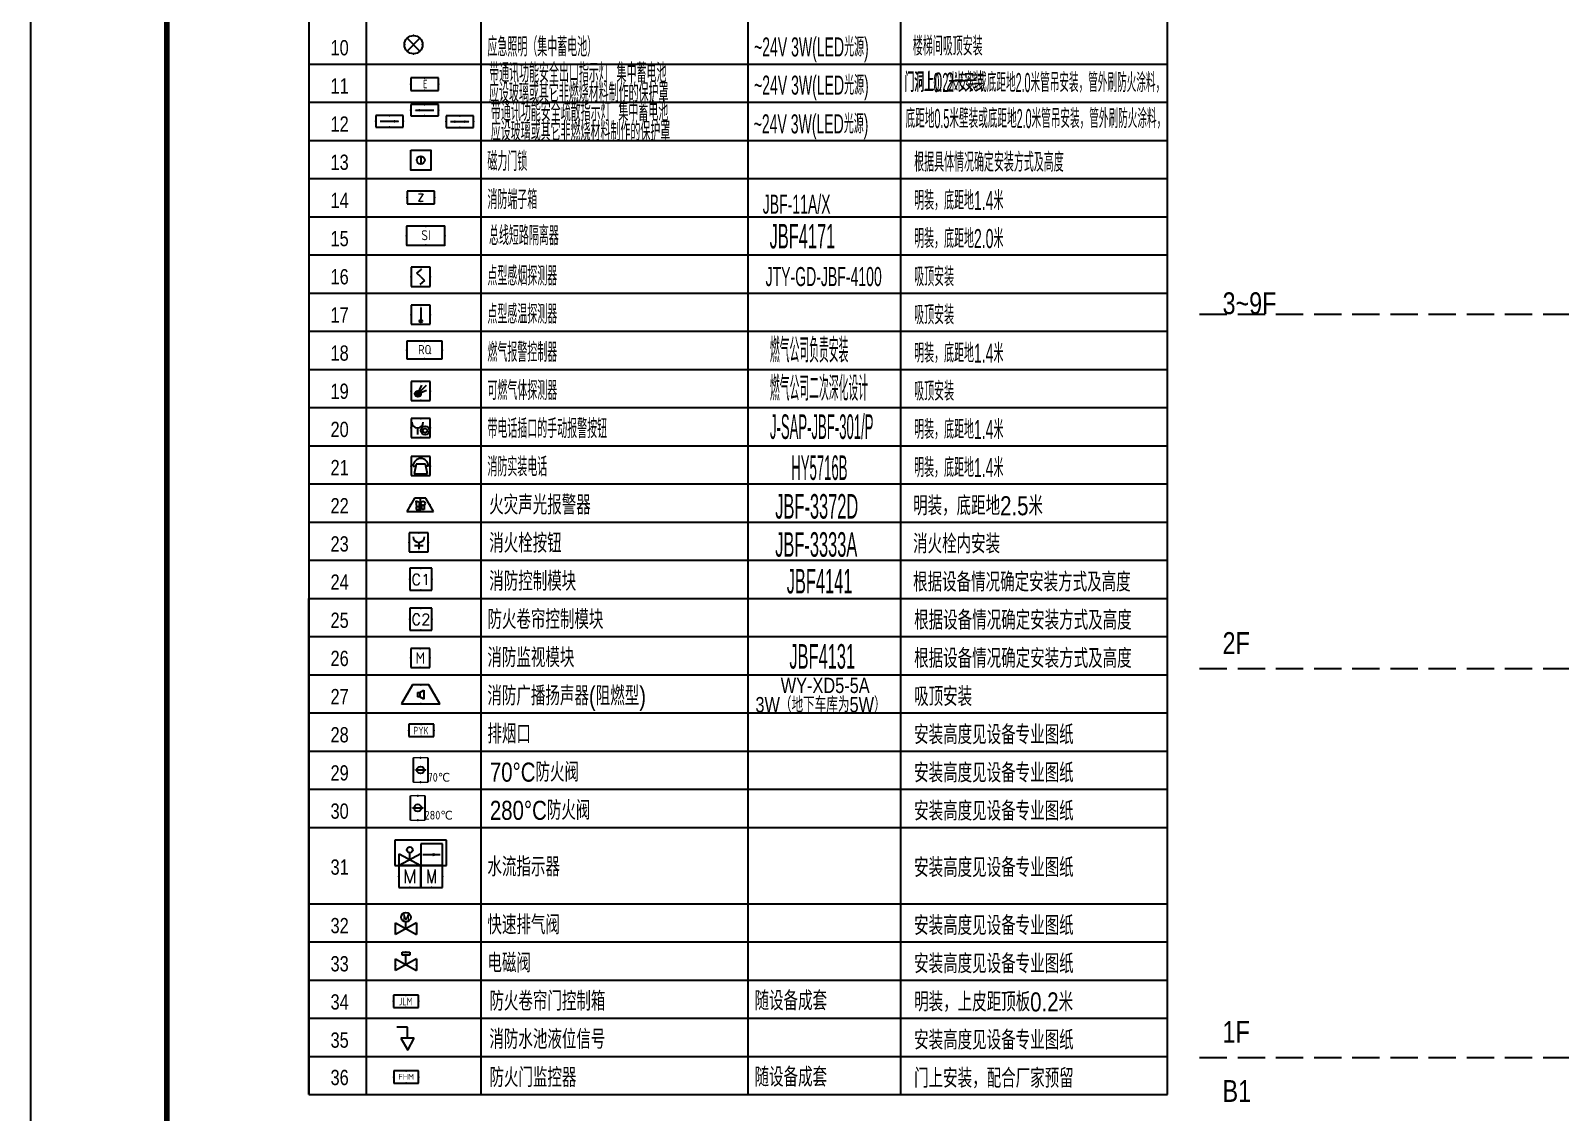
# Model space of a CAD drawing. Extents: x -54686 to 596156, y -555137 to 71395.
# Drawn here: x 84279 to 112339, y -463233 to -443393 of the extents above; entities that cross this region are included whole.
import ezdxf
from ezdxf.enums import TextEntityAlignment as Align

# ---------------------------------------------------------------- set-up
doc = ezdxf.new("R2010")
doc.units = 0
doc.header["$LTSCALE"] = 1000
for name, pattern in [('CONTINOUS', [0]), ('DASH', [0.35, 0.25, -0.1]), ('DOTE', [2.42, 2, -0.2, 0.02, -0.2])]:
    doc.linetypes.add(name, pattern=pattern)
doc.layers.get('0').update_dxf_attribs({"linetype": 'CONTINUOUS'})
for name, color, linetype in [('BG-TEXT', 7, 'CONTINUOUS'), ('BG-WIRE', 7, 'CONTINUOUS'), ('EQUIP', 3, 'CONTINUOUS'), ('EQUIP-动力', 3, 'CONTINUOUS'), ('EQUIP-消防', 3, 'CONTINUOUS'), ('EQUIP-照明', 3, 'CONTINUOUS'), ('LAYER1', 7, 'CONTINOUS'), ('TEL_TEXT', 3, 'CONTINUOUS'), ('TEL_TITLE', 6, 'CONTINUOUS'), ('WIRE', 4, 'CONTINUOUS')]:
    doc.layers.add(name, color=color, linetype=linetype)
doc.styles.add('_HZTXT', font='ROS', dxfattribs={"width": 0.8, "bigfont": 'JD'})
doc.styles.add('_SIMPLEX', font='SIMPLEX', dxfattribs={"width": 0.8, "bigfont": 'JD'})
doc.styles.add('_TCH_LABEL', font='COMPLEX', dxfattribs={"bigfont": 'GBCBIG'})
doc.styles.add('_TEL_DIM', font='SIMPLEX', dxfattribs={"width": 0.8, "height": 3.5, "bigfont": 'HZTXT'})
doc.styles.get("Standard").update_dxf_attribs({"font": 'GBENOR', "bigfont": 'GBCBIG'})

# ---------------------------------------------------------------- blocks, each defined once
blk = doc.blocks.new('$equip$00001763')
for p, q in [((0.72, 0.66), (-0.72, 0.66)), ((-0.72, 0.66), (-0.72, 0)), ((-0.72, 0), (0.72, 0)), ((0.72, 0), (0.72, 0.66))]:
    blk.add_line(p, q)
for p in [(-0.72, 0.33), (0, 0.66), (0, 0), (0.72, 0.33)]:
    blk.add_point(p)
at = {"width": 0.8}
blk.add_text('E', height=0.45, dxfattribs=at).set_placement((-0.078, 0.111))
at = {"style": '_TEL_DIM', "flags": 1}
blk.add_attdef('A', text='', height=0.00002, dxfattribs=at).set_placement((0, 0), align=Align.MIDDLE_CENTER)
blk = doc.blocks.new('$equip$00001687')
for p, q in [((0.72, 0.6), (-0.72, 0.6)), ((-0.72, 0.6), (-0.72, 0)), ((-0.72, 0), (0.72, 0)), ((0.72, 0), (0.72, 0.6))]:
    blk.add_line(p, q)
at = {"color": 7}
blk.add_line((-0.48, 0.3), (0.48, 0.3), dxfattribs=at)
for p in [(-0.72, 0.3), (0, 0.6), (0, 0), (0.72, 0.3)]:
    blk.add_point(p)
blk.add_solid([(0.24, 0.228), (0.528, 0.3), (0.24, 0.372)])
at = {"layer": 'TEL_TEXT', "style": '_TEL_DIM', "flags": 1}
blk.add_attdef('A', text='', height=0.00002, dxfattribs=at).set_placement((0, 0), align=Align.MIDDLE_CENTER)
blk = doc.blocks.new('$equip$00001686')
for p, q in [((0.72, 0.6), (-0.72, 0.6)), ((-0.72, 0.6), (-0.72, 0)), ((-0.72, 0), (0.72, 0)), ((0.72, 0), (0.72, 0.6))]:
    blk.add_line(p, q)
at = {"color": 7}
blk.add_line((-0.48, 0.3), (0.48, 0.3), dxfattribs=at)
for p in [(-0.72, 0.3), (0, 0.6), (0, 0), (0.72, 0.3)]:
    blk.add_point(p)
blk.add_solid([(-0.24, 0.228), (-0.528, 0.3), (-0.24, 0.372)])
at = {"layer": 'TEL_TEXT', "style": '_TEL_DIM', "flags": 1}
blk.add_attdef('A', text='', height=0.00002, dxfattribs=at).set_placement((0, 0), align=Align.MIDDLE_CENTER)
blk = doc.blocks.new('$equip$00001685')
for p, q in [((0.72, 0), (-0.72, 0)), ((-0.72, 0), (-0.72, -0.6)), ((0.72, -0.6), (0.72, 0)), ((-0.72, -0.6), (0.72, -0.6)), ((-0.48, -0.3), (0.48, -0.3))]:
    blk.add_line(p, q)
for p in [(0, 0), (-0.72, -0.3), (0, -0.6), (0.72, -0.3)]:
    blk.add_point(p)
for points in [[(-0.24, -0.372), (-0.528, -0.3), (-0.24, -0.228)], [(0.24, -0.372), (0.528, -0.3), (0.24, -0.228)]]:
    blk.add_solid(points)
at = {"flags": 9}
blk.add_attdef('A', (0, 0), '', height=0.00002, dxfattribs=at)
blk = doc.blocks.new('$equip$00001700')
for p, q in [((-0.5, 0.5), (-0.5, -0.5)), ((0.5, 0.5), (-0.5, 0.5)), ((-0.2, 0.2), (0.05, 0.4)), ((0, 0), (-0.2, 0.2)), ((0, 0), (0.2, -0.2)), ((0.5, -0.5), (0.5, 0.5)), ((-0.5, -0.5), (0.5, -0.5)), ((0.2, -0.2), (-0.05, -0.4))]:
    blk.add_line(p, q)
for p in [(-0.5, 0), (0, 0.5), (0.5, 0), (0, -0.5)]:
    blk.add_point(p)
at = {"flags": 1}
for tag, height, p in [('A', 0.00002, (0, 0)), ('B', 0.4, (0.75, -0.204))]:
    blk.add_attdef(tag, text='', height=height, dxfattribs=at).set_placement(p, align=Align.MIDDLE_CENTER)
blk = doc.blocks.new('$equip_U$00000003')
for p, q in [((-0.5, 0), (-0.5, -1)), ((0.5, 0), (-0.5, 0)), ((0.5, -1), (0.5, 0)), ((0, -0.125), (0, -0.912)), ((-0.5, -1), (0.5, -1))]:
    blk.add_line(p, q)
blk.add_circle((0, -0.838), 0.075)
for p in [(0, 0), (-0.5, -0.5), (0.5, -0.5), (0, -1)]:
    blk.add_point(p)
for points in [[(-0.065, -0.8), (0.065, -0.8), (-0.075, -0.838), (0.075, -0.838)], [(-0.037, -0.773), (0.037, -0.773), (-0.065, -0.8), (0.065, -0.8)], [(0, -0.763), (0, -0.763), (-0.037, -0.773), (0.037, -0.773)], [(-0.065, -0.875), (0.065, -0.875), (-0.075, -0.838), (0.075, -0.838)], [(-0.037, -0.902), (0.037, -0.902), (-0.065, -0.875), (0.065, -0.875)], [(0, -0.912), (0, -0.912), (-0.037, -0.902), (0.037, -0.902)]]:
    blk.add_solid(points)
at = {"flags": 9}
blk.add_attdef('A', (0, 0), '', height=0.00002, dxfattribs=at)
blk.add_attdef('B', text='', height=0.4, dxfattribs=at).set_placement((0.784, -0.7), align=Align.MIDDLE_CENTER)
blk = doc.blocks.new('$equip$00001711')
for p, q in [((-0.5, 1), (-0.5, 0)), ((0.5, 1), (-0.5, 1)), ((0.5, 0), (0.5, 1)), ((-0.5, 0), (0.5, 0)), ((-0.169, 0.5), (-0.169, 0.15))]:
    blk.add_line(p, q)
for radius in [0.226, 0.113]:
    blk.add_circle((0.227, 0.36), radius)
blk.add_arc((-0.169, 0.8), 0.3, 180, 0)
for p in [(0, 1), (-0.5, 0.5), (0, 0), (0.5, 0.5)]:
    blk.add_point(p)
at = {"flags": 1}
for tag, height, p in [('A', 0.00002, (0, 0)), ('B', 0.4, (0.759, 0.309))]:
    blk.add_attdef(tag, text='', height=height, dxfattribs=at).set_placement(p, align=Align.MIDDLE_CENTER)
blk = doc.blocks.new('$equip$00001714')
for p, q in [((0.5, 1), (-0.5, 1)), ((-0.5, 1), (-0.5, 0)), ((0.5, 0), (0.5, 1)), ((-0.5, 0), (0.5, 0)), ((-0.4, 0.5), (-0.27, 0.5)), ((-0.25, 0.6), (-0.35, 0.1)), ((-0.35, 0.1), (0.35, 0.1)), ((0.25, 0.6), (-0.25, 0.6)), ((0.35, 0.1), (0.25, 0.6)), ((0.4, 0.5), (0.27, 0.5))]:
    blk.add_line(p, q)
blk.add_arc((0, 0.5), 0.4, 0, 180)
for p in [(0, 1), (-0.5, 0.5), (0, 0), (0.5, 0.5)]:
    blk.add_point(p)
at = {"flags": 1}
for tag, height, p in [('A', 0.00002, (0, 0)), ('B', 0.4, (0.788, 0.3))]:
    blk.add_attdef(tag, text='', height=height, dxfattribs=at).set_placement(p, align=Align.MIDDLE_CENTER)
blk = doc.blocks.new('$equip$00001712')
for p, q in [((-0.5, 1), (-0.5, 0)), ((0.5, 1), (-0.5, 1)), ((0.5, 0), (0.5, 1)), ((-0.5, 0), (0.5, 0)), ((-0.219, 0.331), (0.222, 0.331)), ((0, 0.5), (0, 0.15))]:
    blk.add_line(p, q)
blk.add_arc((0, 0.8), 0.3, 180, 0)
for p in [(0, 1), (-0.5, 0.5), (0, 0), (0.5, 0.5)]:
    blk.add_point(p)
at = {"flags": 1}
for tag, height, p in [('A', 0.00002, (0, 0)), ('B', 0.4, (0.726, 0.302))]:
    blk.add_attdef(tag, text='', height=height, dxfattribs=at).set_placement(p, align=Align.MIDDLE_CENTER)
blk = doc.blocks.new('$equip$00001726')
for p, q in [((-0.5, 0), (-0.5, -1)), ((0.5, 0), (-0.5, 0)), ((0.5, -1), (0.5, 0)), ((-0.5, -1), (0.5, -1))]:
    blk.add_line(p, q)
for p in [(0, 0), (-0.5, -0.5), (0.5, -0.5), (0, -1)]:
    blk.add_point(p)
at = {"flags": 9}
blk.add_attdef('A', (0, 0), '', height=0.00002, dxfattribs=at)
for tag, height, flags, p in [('$TEXT$', 0.6, 8, (0, -0.5)), ('B', 0.4, 9, (0.825, -0.7))]:
    blk.add_attdef(tag, text='', height=height, dxfattribs=dict(flags=flags)).set_placement(p, align=Align.MIDDLE_CENTER)
blk = doc.blocks.new('_LINKPT1')
blk.add_line((0, 0), (0, 0))
blk = doc.blocks.new('$equip$00001702')
for p, q in [((-0.5, 0.5), (-0.5, -0.5)), ((0.5, 0.5), (-0.5, 0.5)), ((-0.15, -0.15), (0.05, 0.3)), ((-0.15, -0.15), (0.3, 0.3)), ((-0.15, -0.15), (0.3, 0.05)), ((0.5, -0.5), (0.5, 0.5)), ((-0.5, -0.5), (0.5, -0.5))]:
    blk.add_line(p, q)
blk.add_circle((-0.15, -0.15), 0.158)
for p in [(-0.5, 0), (0, 0.5), (0.5, 0), (0, -0.5)]:
    blk.add_point(p)
for points in [[(-0.15, 0.008), (-0.15, 0.008), (-0.229, -0.013), (-0.071, -0.013)], [(-0.287, -0.071), (-0.013, -0.071), (-0.308, -0.15), (0.008, -0.15)], [(-0.287, -0.229), (-0.013, -0.229), (-0.308, -0.15), (0.008, -0.15)], [(-0.229, -0.013), (-0.071, -0.013), (-0.287, -0.071), (-0.013, -0.071)], [(-0.229, -0.287), (-0.071, -0.287), (-0.287, -0.229), (-0.013, -0.229)], [(-0.15, -0.308), (-0.15, -0.308), (-0.229, -0.287), (-0.071, -0.287)]]:
    blk.add_solid(points)
at = {"flags": 1}
for tag, height, p in [('A', 0.00002, (0, 0)), ('B', 0.4, (0.735, -0.192))]:
    blk.add_attdef(tag, text='', height=height, dxfattribs=at).set_placement(p, align=Align.MIDDLE_CENTER)
blk = doc.blocks.new('$equip$00001776')
for p, q in [((0.72, 0.66), (-0.72, 0.66)), ((-0.72, 0.66), (-0.72, 0)), ((-0.72, 0), (0.72, 0)), ((0.72, 0), (0.72, 0.66))]:
    blk.add_line(p, q)
for p in [(-0.72, 0.33), (0, 0.66), (0, 0), (0.72, 0.33)]:
    blk.add_point(p)
at = {"color": 7, "style": '_TEL_DIM'}
blk.add_attdef('$TEXT$', text='', height=0.4, dxfattribs=at).set_placement((0, 0.33), align=Align.MIDDLE_CENTER)
at = {"color": 7, "style": '_TEL_DIM', "flags": 1}
blk.add_attdef('A', text='', height=0.00002, dxfattribs=at).set_placement((0, 0), align=Align.MIDDLE_CENTER)
blk = doc.blocks.new('$equip$00001755')
for p, q in [((0.65, 0), (-0.65, 0)), ((-0.65, 0), (-0.65, -0.65)), ((0.65, -0.65), (0.65, 0)), ((-0.65, -0.65), (0.65, -0.65))]:
    blk.add_line(p, q)
for p in [(0, 0), (-0.65, -0.325), (0, -0.65), (0.65, -0.325)]:
    blk.add_point(p)
at = {"width": 0.8}
blk.add_text('PYK', height=0.4, dxfattribs=at).set_placement((-0.017, -0.334), align=Align.MIDDLE)
at = {"flags": 9}
blk.add_attdef('A', (0, 0), '', height=0.00002, dxfattribs=at)
blk.add_attdef('B', text='', height=0.4, dxfattribs=at).set_placement((1.044, -0.356), align=Align.MIDDLE_CENTER)
blk = doc.blocks.new('$equip$00001756')
for p, q in [((-0.65, 0), (-0.65, -0.65)), ((0.65, 0), (-0.65, 0)), ((0.65, -0.65), (0.65, 0)), ((-0.65, -0.65), (0.65, -0.65))]:
    blk.add_line(p, q)
for p in [(0, 0), (-0.65, -0.325), (0, -0.65), (0.65, -0.325)]:
    blk.add_point(p)
at = {"width": 0.8}
blk.add_text('JLM', height=0.4, dxfattribs=at).set_placement((-0.017, -0.334), align=Align.MIDDLE)
at = {"flags": 9}
blk.add_attdef('A', (0, 0), '', height=0.00002, dxfattribs=at)
blk.add_attdef('B', text='', height=0.4, dxfattribs=at).set_placement((1.034, -0.35), align=Align.MIDDLE_CENTER)
blk = doc.blocks.new('A$C2AD7748D')
at = {"layer": 'EQUIP'}
for p, q in [((134, 285), (0, 285)), ((134, 149), (134, 285)), ((217, 149), (51, 149)), ((51, 149), (139, 0)), ((139, 0), (217, 149))]:
    blk.add_line(p, q, dxfattribs=at)
blk = doc.blocks.new('A$C00CB3F40')
at = {"layer": 'WIRE', "color": 4, "xscale": 1.95, "yscale": 1.95, "zscale": 1.95}
blk.add_blockref('A$C2AD7748D', (0, 0), dxfattribs=at)
blk = doc.blocks.new('M_Z39YJY')
for p, q in [((-0.55, 0.3), (0.55, -0.3)), ((0.55, 0.3), (-0.55, -0.3)), ((-0.55, -0.3), (-0.55, 0.3)), ((0, 0), (0, 0.35)), ((0.55, 0.3), (0.55, -0.3))]:
    blk.add_line(p, q)
blk.add_circle((0, 0.6), 0.25)
at = {"xscale": 0.002, "yscale": 0.002, "zscale": 0.002}
for p in [(0, 0.85), (-0.55, 0), (0, 0), (0.55, 0)]:
    blk.add_blockref('_LINKPT1', p, dxfattribs=at)
at = {"style": '_SIMPLEX', "flags": 8}
blk.add_attdef('$TEXT$', text='', height=0.32, dxfattribs=at).set_placement((0, 0.6), align=Align.MIDDLE_CENTER)
at = {"width": 0.8, "flags": 9}
blk.add_attdef('A', (0, 0), '', height=0.00002, dxfattribs=at)
blk = doc.blocks.new('$equip$00001328')
for p, q in [((-0.2, 0), (0.2, 0)), ((-0.2, -0.15), (-0.2, 0)), ((0.2, 0), (0.2, -0.15)), ((-0.55, -0.95), (-0.55, -0.35)), ((-0.55, -0.35), (0.55, -0.95)), ((0.55, -0.35), (-0.55, -0.95)), ((0.2, -0.15), (-0.2, -0.15)), ((0, -0.65), (0, -0.15)), ((0.55, -0.35), (0.55, -0.95))]:
    blk.add_line(p, q)
for p in [(0, 0), (-0.55, -0.697), (0, -0.65), (0.55, -0.697)]:
    blk.add_point(p)
at = {"style": '_TCH_LABEL', "flags": 9}
blk.add_attdef('A', (0, 0), '', height=0.00002, dxfattribs=at)
blk = doc.blocks.new('A$C5F0073ED')
blk.add_point((351, 1))
at = {"layer": 'EQUIP-消防'}
for p, q in [((202, 350), (0, 1)), ((0, 1), (703, 1)), ((502, 350), (202, 350)), ((502, 350), (202, 350)), ((244, 285), (332, 245)), ((264, 125), (244, 285)), ((332, 125), (244, 125)), ((244, 125), (244, 57)), ((244, 57), (332, 57)), ((332, 245), (312, 125)), ((332, 57), (332, 125)), ((352, 350), (352, 0)), ((396, 56), (396, 170)), ((456, 56), (396, 56)), ((456, 170), (456, 56)), ((703, 1), (502, 350))]:
    blk.add_line(p, q, dxfattribs=at)
blk.add_circle((426, 216), 55.4, dxfattribs=at)
for p in [(101, 175), (352, 350), (602, 175)]:
    blk.add_point(p, dxfattribs=at)
at = {"color": 7, "style": '_TEL_DIM', "flags": 1}
blk.add_attdef('A', text='', height=0.01, dxfattribs=at).set_placement((351, 1), align=Align.MIDDLE_CENTER)
blk = doc.blocks.new('$equip$00002789')
for p, q in [((0.65, 0.65), (-0.65, 0.65)), ((-0.65, 0.65), (-0.65, 0)), ((-0.65, 0), (0.65, 0)), ((0.65, 0), (0.65, 0.65))]:
    blk.add_line(p, q)
at = {"const_width": 0.04}
blk.add_lwpolyline([(-0.65, 0), (-0.65, 0.65), (0.65, 0.65), (0.65, 0), (-0.65, 0), (-0.65, 0.65)], dxfattribs=at)
for p in [(-0.65, 0.325), (0, 0.65), (0, 0), (0.65, 0.325)]:
    blk.add_point(p)
at = {"color": 7}
blk.add_attdef('$TEXT$', text='', height=0.3, dxfattribs=at).set_placement((0.006, 0.343), align=Align.MIDDLE_CENTER)
at = {"color": 7, "flags": 1}
for tag, height, p in [('A', 0.00002, (0, 0)), ('B', 0.4, (0.905, 0.246))]:
    blk.add_attdef(tag, text='', height=height, dxfattribs=at).set_placement(p, align=Align.MIDDLE_CENTER)
blk = doc.blocks.new('$equip$00002677')
for p, q in [((-0.3, 0.699), (-0.703, 0)), ((0.3, 0.699), (-0.3, 0.699)), ((0.703, 0), (0.3, 0.699)), ((-0.703, 0), (0.703, 0)), ((-0.117, 0.421), (-0.117, 0.26)), ((-0.117, 0.421), (-0.036, 0.421)), ((-0.036, 0.26), (-0.117, 0.26)), ((-0.036, 0.421), (0.118, 0.503)), ((-0.036, 0.421), (-0.036, 0.26)), ((0.118, 0.173), (-0.036, 0.26)), ((0.118, 0.503), (0.118, 0.173))]:
    blk.add_line(p, q)
at = {"const_width": 0.04}
blk.add_lwpolyline([(-0.3, 0.699), (0.3, 0.699), (0.703, 0), (-0.703, 0), (-0.3, 0.699), (0.3, 0.699)], dxfattribs=at)
blk.add_lwpolyline([(-0.3, 0.699), (0.3, 0.699), (0.703, 0), (-0.703, 0), (-0.3, 0.699), (0.3, 0.699)], dxfattribs=at)
for p in [(0, 0.699), (-0.501, 0.349), (0, 0), (0.502, 0.349)]:
    blk.add_point(p)
at = {"color": 7, "flags": 1}
for tag, height, p in [('A', 0.00002, (0, 0)), ('B', 0.4, (0.961, 0.299))]:
    blk.add_attdef(tag, text='', height=height, dxfattribs=at).set_placement(p, align=Align.MIDDLE_CENTER)
blk = doc.blocks.new('$equip$00002778')
for p, q in [((0.65, 0.65), (-0.65, 0.65)), ((-0.65, 0.65), (-0.65, 0)), ((0.65, 0), (0.65, 0.65)), ((-0.65, 0), (0.65, 0))]:
    blk.add_line(p, q)
at = {"const_width": 0.04}
blk.add_lwpolyline([(-0.65, 0.65), (-0.65, 0), (0.65, 0), (0.65, 0.65), (-0.65, 0.65), (-0.65, 0)], dxfattribs=at)
for p in [(0, 0.65), (-0.65, 0.325), (0, 0), (0.65, 0.325)]:
    blk.add_point(p)
at = {"color": 7}
blk.add_attdef('$TEXT$', text='', height=0.34, dxfattribs=at).set_placement((0.006, 0.343), align=Align.MIDDLE_CENTER)
at = {"color": 7, "flags": 1}
for tag, height, p in [('A', 0.00002, (0, 0)), ('B', 0.4, (0.905, 0.246))]:
    blk.add_attdef(tag, text='', height=height, dxfattribs=at).set_placement(p, align=Align.MIDDLE_CENTER)
blk = doc.blocks.new('$equip$00002779')
for p, q in [((0.65, 0.65), (-0.65, 0.65)), ((-0.65, 0.65), (-0.65, 0)), ((0.65, 0), (0.65, 0.65)), ((-0.65, 0), (0.65, 0))]:
    blk.add_line(p, q)
at = {"const_width": 0.04}
blk.add_lwpolyline([(-0.65, 0.65), (-0.65, 0), (0.65, 0), (0.65, 0.65), (-0.65, 0.65), (-0.65, 0)], dxfattribs=at)
for p in [(0, 0.65), (-0.65, 0.325), (0, 0), (0.65, 0.325)]:
    blk.add_point(p)
at = {"color": 7}
blk.add_attdef('$TEXT$', text='', height=0.34, dxfattribs=at).set_placement((0.006, 0.343), align=Align.MIDDLE_CENTER)
at = {"color": 7, "flags": 1}
for tag, height, p in [('A', 0.00002, (0, 0)), ('B', 0.4, (0.905, 0.246))]:
    blk.add_attdef(tag, text='', height=height, dxfattribs=at).set_placement(p, align=Align.MIDDLE_CENTER)
blk = doc.blocks.new('$equip$00002539')
for p, q in [((-0.354, 0.354), (0.354, -0.354)), ((0.354, 0.354), (-0.354, -0.354))]:
    blk.add_line(p, q)
at = {"const_width": 0.04}
blk.add_lwpolyline([(-0.5, 0, 1), (0.5, 0, 1), (-0.5, 0, 0.911406)], format="xyb", dxfattribs=at)
blk.add_circle((0, 0), 0.5)
for p in [(-0.5, 0), (0, 0.5), (0.5, 0), (0, -0.5)]:
    blk.add_point(p)
at = {"color": 7, "style": '_TEL_DIM', "flags": 1}
blk.add_attdef('A', text='', height=0.00002, dxfattribs=at).set_placement((0, 0), align=Align.MIDDLE_CENTER)
blk = doc.blocks.new('$equip_U$00000156(HT0578)')
at = {"color": 3}
for p, q in [((1, 1), (0, 1)), ((0, 1), (0, 0)), ((1, 0), (1, 1)), ((0, 0), (-1, 0)), ((-1, 0), (-1, -1)), ((0, 0), (1, 0)), ((1, 0), (0, 0)), ((0, 0), (0, -1)), ((0, -1), (0, 0)), ((1, -1), (1, 0)), ((-1, -1), (0, -1)), ((0, -1), (1, -1))]:
    blk.add_line(p, q, dxfattribs=at)
at = {"color": 3, "linetype": 'Continuous'}
for p, q in [((-0.99, 0), (-0.99, 0.54)), ((-0.99, 0.54), (0, 0)), ((0, 0.54), (-0.99, 0)), ((-0.495, 0.27), (-0.495, 0.585)), ((0, 0.54), (0, 0))]:
    blk.add_line(p, q, dxfattribs=at)
at = {"color": 7}
blk.add_line((0.1, 0.5), (0.9, 0.5), dxfattribs=at)
at = {"color": 4, "linetype": 'DASH'}
blk.add_lwpolyline([(-1.188, 0), (1.188, 0), (1.188, 1.159), (-1.188, 1.159)], close=True, dxfattribs=at)
at = {"color": 3}
blk.add_lwpolyline([(-1, 0), (1, 0), (1, 0), (-1, 0)], close=True, dxfattribs=at)
at = {"color": 3, "linetype": 'Continuous'}
blk.add_circle((-0.495, 0.72), 0.135, dxfattribs=at)
for p in [(-0.99, 0), (1, 0), (-1, -0.5), (1, -0.5), (-0.5, -1), (0, -1), (0.5, -1)]:
    blk.add_point(p)
at = {"color": 7}
blk.add_solid([(0.9, 0.5), (0.551, 0.575), (0.551, 0.425)], dxfattribs=at)
at = {"color": 7, "style": '_TEL_DIM', "flags": 1}
blk.add_attdef('A', text='', height=0.000025, dxfattribs=at).set_placement((0, 0), align=Align.MIDDLE_CENTER)
at = {"color": 7, "style": '_TEL_DIM'}
blk.add_attdef('$TEXT$', text='', height=0.627, dxfattribs=at).set_placement((-0.503, -0.5), align=Align.MIDDLE_CENTER)
at = {"color": 3, "style": '_TEL_DIM', "width": 0.8}
blk.add_attdef('M', text='', height=0.627, dxfattribs=at).set_placement((0.497, -0.5), align=Align.MIDDLE_CENTER)
blk = doc.blocks.new('$equip_U$00000169(HT0578)')
at = {"color": 1}
for p, q in [((0.5, 1), (-0.5, 1)), ((-0.5, 1), (-0.5, 0)), ((0.5, 1), (-0.5, 1)), ((-0.5, 1), (-0.5, 0)), ((0.5, 0), (0.5, 1)), ((0.5, 0), (0.5, 1)), ((-0.5, 0), (0.5, 0)), ((-0.5, 0), (0.5, 0))]:
    blk.add_line(p, q, dxfattribs=at)
at = {"color": 1, "const_width": 0.0125}
for points in [[(-0.5, 1), (-0.5, 0)], [(0.5, 1), (-0.5, 1)], [(0.5, 0), (0.5, 1)], [(-0.5, 0), (0.5, 0)]]:
    blk.add_lwpolyline(points, dxfattribs=at)
for p in [(0, 1), (-0.5, 0.5), (0, 0), (0.5, 0.5)]:
    blk.add_point(p)
at = {"color": 7, "style": '_TEL_DIM'}
blk.add_attdef('$TEXT$', text='', height=0.5, dxfattribs=at).set_placement((0.004, 0.487), align=Align.MIDDLE_CENTER)
at = {"color": 7, "style": '_TEL_DIM', "flags": 1}
blk.add_attdef('A', text='', height=0.000025, dxfattribs=at).set_placement((0, 0), align=Align.MIDDLE_CENTER)
blk = doc.blocks.new('$equip_U$00000170(HT0578)')
at = {"color": 1}
for p, q in [((0.5, 1), (-0.5, 1)), ((-0.5, 1), (-0.5, 0)), ((0.5, 1), (-0.5, 1)), ((-0.5, 1), (-0.5, 0)), ((0.5, 0), (0.5, 1)), ((0.5, 0), (0.5, 1)), ((-0.5, 0), (0.5, 0)), ((-0.5, 0), (0.5, 0))]:
    blk.add_line(p, q, dxfattribs=at)
at = {"color": 1, "const_width": 0.0125}
for points in [[(-0.5, 1), (-0.5, 0)], [(0.5, 1), (-0.5, 1)], [(0.5, 0), (0.5, 1)], [(-0.5, 0), (0.5, 0)]]:
    blk.add_lwpolyline(points, dxfattribs=at)
for p in [(0, 1), (-0.5, 0.5), (0, 0), (0.5, 0.5)]:
    blk.add_point(p)
at = {"color": 7, "style": '_TEL_DIM'}
blk.add_attdef('$TEXT$', text='', height=0.5, dxfattribs=at).set_placement((0.004, 0.487), align=Align.MIDDLE_CENTER)
at = {"color": 7, "style": '_TEL_DIM', "flags": 1}
blk.add_attdef('A', text='', height=0.000025, dxfattribs=at).set_placement((0, 0), align=Align.MIDDLE_CENTER)
blk = doc.blocks.new('$equip$00002402')
at = {"lineweight": 20}
for p, q in [((0.322, 0.558), (-0.328, 0.558)), ((-0.328, -0.558), (0.322, -0.558))]:
    blk.add_line(p, q, dxfattribs=at)
for p, q in [((-0.328, -0.558), (-0.328, 0.558)), ((-0.242, 0), (0, 0)), ((0, 0), (0.242, 0)), ((0.322, 0.558), (0.322, -0.558))]:
    blk.add_line(p, q)
at = {"const_width": 0.04}
for points in [[(-0.328, -0.558), (-0.328, 0.558)], [(-0.328, 0.558), (0.322, 0.558), (0.322, -0.558), (-0.328, -0.558), (-0.328, 0.558), (0.322, 0.558)]]:
    blk.add_lwpolyline(points, dxfattribs=at)
blk.add_circle((-0.003, 0), 0.164)
for p in [(-0.328, 0), (-0.003, 0.558), (0.322, 0), (-0.003, -0.558)]:
    blk.add_point(p)
at = {"color": 7, "style": '_TEL_DIM', "flags": 1}
blk.add_attdef('A', text='', height=0.00002, dxfattribs=at).set_placement((0, 0), align=Align.MIDDLE_CENTER)
at = {"color": 7}
blk.add_attdef('$TEXT$', text='', height=0.4, dxfattribs=at).set_placement((0.832, -0.336), align=Align.MIDDLE_CENTER)
blk = doc.blocks.new('$equip$00002403')
for p, q in [((-0.328, -0.558), (-0.328, 0.558)), ((-0.242, 0), (0, 0)), ((0, 0), (0.242, 0)), ((0.322, 0.558), (0.322, -0.558))]:
    blk.add_line(p, q)
at = {"lineweight": 20}
for p, q in [((0.322, 0.558), (-0.328, 0.558)), ((-0.328, -0.558), (0.322, -0.558))]:
    blk.add_line(p, q, dxfattribs=at)
at = {"const_width": 0.04}
for points in [[(-0.328, 0.558), (0.322, 0.558), (0.322, -0.558), (-0.328, -0.558), (-0.328, 0.558), (0.322, 0.558)], [(-0.328, -0.558), (-0.328, 0.558)]]:
    blk.add_lwpolyline(points, dxfattribs=at)
blk.add_circle((-0.003, 0), 0.164)
for p in [(-0.328, 0), (-0.003, 0.558), (0.322, 0), (-0.003, -0.558)]:
    blk.add_point(p)
at = {"color": 7, "style": '_TEL_DIM', "flags": 1}
blk.add_attdef('A', text='', height=0.00002, dxfattribs=at).set_placement((0, 0), align=Align.MIDDLE_CENTER)
at = {"color": 7}
blk.add_attdef('$TEXT$', text='', height=0.4, dxfattribs=at).set_placement((0.957, -0.336), align=Align.MIDDLE_CENTER)

msp = doc.modelspace()

# ---------------------------------------------------------------- linework, layer by layer
for p, q in [((91434, -445696, 331063), (91434, -445841, 331063)), ((91436, -445696, 331063), (91436, -445841, 331063)), ((91439, -445696, 331063), (91439, -445841, 331063))]:
    msp.add_line(p, q)
at = {"elevation": 331063}
msp.add_lwpolyline([(91251, -445585), (91622, -445585), (91622, -445951), (91251, -445951)], close=True, dxfattribs=at)
msp.add_circle((91436, -445768, 331063), 72.6)
at = {"layer": 'BG-WIRE'}
for p, q in [((89385, -434906), (89385, -454506)), ((105135, -462906), (105135, -434906)), ((90435, -436306), (90435, -454506)), ((92535, -436306), (92535, -454506)), ((97435, -436306), (97435, -454506)), ((100235, -436306), (100235, -454506)), ((89385, -444006), (105135, -444006)), ((89385, -444706), (105135, -444706)), ((89385, -445406), (105135, -445406)), ((89385, -446106), (105135, -446106)), ((89385, -446806), (105135, -446806)), ((89385, -447506), (105135, -447506)), ((89385, -448206), (105135, -448206)), ((89385, -448906), (105135, -448906)), ((89385, -449606), (105135, -449606)), ((89385, -450306), (105135, -450306)), ((89385, -451006), (105135, -451006)), ((89385, -451706), (105135, -451706)), ((89385, -451706), (105135, -451706)), ((90435, -451706), (90435, -462906)), ((89385, -452406), (105135, -452406)), ((92535, -452406), (92535, -462906)), ((97435, -452406), (97435, -462906)), ((100235, -452406), (100235, -462906)), ((89385, -453106), (105135, -453106)), ((89385, -453806), (105135, -453806)), ((89385, -453806), (89385, -462906)), ((89385, -462906), (89385, -453806)), ((89385, -454506), (105135, -454506)), ((89385, -455206), (105135, -455206)), ((89385, -455906), (105135, -455906)), ((89385, -456606), (105135, -456606)), ((89385, -457306), (105135, -457306)), ((89385, -458006), (105135, -458006)), ((89385, -459406), (105135, -459406)), ((89385, -460106), (105135, -460106)), ((89385, -460806), (105135, -460806)), ((89385, -461506), (105135, -461506)), ((89385, -462206), (105135, -462206)), ((89385, -462906), (105135, -462906))]:
    msp.add_line(p, q, dxfattribs=at)
at = {"layer": 'LAYER1', "linetype": 'DASH', "ltscale": 2}
for p, q in [((105721, -448593), (159379, -448593)), ((105721, -455094), (159379, -455094)), ((105721, -462224), (159379, -462224))]:
    msp.add_line(p, q, dxfattribs=at)
at = {"layer": 'TEL_TITLE', "color": 6}
msp.add_lwpolyline([(84279, -483226), (168379, -483226), (168379, -423826), (84279, -423826)], close=True, dxfattribs=at)
at = {"layer": 'TEL_TITLE', "color": 6, "const_width": 100}
msp.add_lwpolyline([(86779, -482226), (167379, -482226), (167379, -424826), (86779, -424826)], close=True, dxfattribs=at)

# ---------------------------------------------------------------- block references
for name, p, xscale, yscale, zscale in [('_LINKPT1', (91509, -445768, 331063), 0.3024000000208616, 0.3024000000208616, 0.3024000000208616), ('A$C5F0073ED', (91179, -452214), 0.7, 0.7, 0.7)]:
    msp.add_blockref(name, p, dxfattribs=dict(xscale=xscale, yscale=yscale, zscale=zscale))
at = {"layer": 'EQUIP', "xscale": 350, "yscale": 350, "zscale": 350}
msp.add_blockref('M_Z39YJY', (91164, -459864), dxfattribs=at).add_auto_attribs({'$TEXT$': 'M'})
at = {"layer": 'EQUIP', "xscale": 0.7560000000521541, "yscale": 0.7560000000521541, "zscale": 0.7560000000521541}
msp.add_blockref('A$C00CB3F40', (90994, -462092), dxfattribs=at)
at = {"layer": 'EQUIP-动力', "xscale": 350, "yscale": 350, "zscale": 350}
msp.add_blockref('$equip$00001328', (91164, -460297), dxfattribs=at)
at = {"layer": 'EQUIP-消防'}
for name, p, xscale, yscale, zscale, values in [('$equip$00002778', (91528, -447331), 540, 540, 540, {'$TEXT$': 'SI'}), ('$equip$00002779', (91505, -449415), 500, 500, 500, {'$TEXT$': 'RQ'}), ('$equip_U$00000169(HT0578)', (91437, -453654), 400, 400, 400, {'$TEXT$': 'C1'}), ('$equip_U$00000170(HT0578)', (91437, -454386), 400, 400, 400, {'$TEXT$': 'C2'}), ('$equip$00001726', (91427, -454724), 350, 350, 350, {'$TEXT$': 'M'}), ('$equip$00002402', (91434, -456953), 400, 400, 400, {'$TEXT$': '70℃'}), ('$equip$00002403', (91381, -457648), 400, 400, 400, {'$TEXT$': '280℃'}), ('$equip_U$00000156(HT0578)', (91434, -458706), 400, 400, 400, {'M': 'M', '$TEXT$': 'M'}), ('$equip$00002789', (91168, -462699), 350, 350, 350, {'$TEXT$': 'FHM'})]:
    msp.add_blockref(name, p, dxfattribs=dict(at, xscale=xscale, yscale=yscale, zscale=zscale)).add_auto_attribs(values)
for name, p, xscale, yscale, zscale in [('$equip$00001700', (91436, -447909), 350, 350, 350), ('$equip_U$00000003', (91436, -448428), 350, 350, 350), ('$equip$00001702', (91436, -450003), 350, 350, 350), ('$equip$00001711', (91436, -450855), 350, 350, 350), ('$equip$00001714', (91436, -451555), 350, 350, 350), ('$equip$00001712', (91399, -452955), 350, 350, 350), ('$equip$00002677', (91435, -455742), 500, 500, 500), ('$equip$00001755', (91445, -456114), 350, 350, 350), ('$equip$00001756', (91164, -461082), 350, 350, 350)]:
    msp.add_blockref(name, p, dxfattribs=dict(at, xscale=xscale, yscale=yscale, zscale=zscale))
at = {"layer": 'EQUIP-照明'}
for name, p, xscale, yscale, zscale in [('$equip$00002539', (91303, -443651), 333.3333333333333, 333.3333333333333, 333.3333333333333), ('$equip$00001763', (91507, -444491), 350, 350, 350), ('$equip$00001687', (90862, -445162), 350, 350, 350), ('$equip$00001686', (91507, -444958), 350, 350, 350), ('$equip$00001685', (92151, -444958), 350, 350, 350)]:
    msp.add_blockref(name, p, dxfattribs=dict(at, xscale=xscale, yscale=yscale, zscale=zscale))
ref = msp.add_blockref('$equip$00001776', (91436, -446569), dxfattribs=dict(at, xscale=350, yscale=350, zscale=350))
ref.add_attrib('$TEXT$', 'Z', dxfattribs={"layer": 'TEL_TEXT', "height": 140, "style": '_TEL_DIM'}).set_placement((91436, -446454), align=Align.MIDDLE_CENTER)

# ---------------------------------------------------------------- texts
at = {"style": '_HZTXT', "width": 0.8, "flags": 9}
for p in [(91432, -445768, 331063), (91436, -445768, 331063)]:
    msp.add_attdef('A', p, '传声器', height=0.00302, dxfattribs=at)
at = {"layer": 'BG-TEXT', "style": '_HZTXT'}
for s, height, width, p in [('10', 280, 0.8, (89781, -443847)), ('应急照明（集中蓄电池）', 350, 0.55, (92658, -443868)), ('~24V 3W(LED光源)', 350, 0.55, (97548, -443868)), ('楼梯间吸顶安装', 350, 0.55, (100461, -443852)), ('带通讯功能安全出口指示灯  集中蓄电池', 350, 0.55, (92690, -444343)), ('门洞上0.2米安装或底距地2.0米管吊安装，管外刷防火涂料，', 350, 0.42, (100309, -444521)), ('门洞上0.2米安装', 350, 0.55, (100309, -444511)), ('11', 280, 0.8, (89781, -444547)), ('应设玻璃或其它非燃烧材料制作的保护罩', 350, 0.55, (92688, -444707)), ('~24V 3W(LED光源)', 350, 0.55, (97548, -444568)), ('~24V 3W(LED光源)', 350, 0.55, (97548, -444568)), ('带通讯功能安全疏散指示灯  集中蓄电池', 350, 0.55, (92723, -445054)), ('12', 280, 0.8, (89781, -445247)), ('~24V 3W(LED光源)', 350, 0.55, (97542, -445279)), ('底距地0.5米壁装或底距地2.0米管吊安装，管外刷防火涂料，', 350, 0.42, (100328, -445181)), ('应设玻璃或其它非燃烧材料制作的保护罩', 350, 0.55, (92720, -445416)), ('磁力门锁', 350, 0.55, (92658, -445968)), ('13', 280, 0.8, (89781, -445947)), ('根据具体情况确定安装方式及高度', 350, 0.55, (100485, -445982)), ('14', 280, 0.8, (89781, -446647)), ('消防端子箱', 350, 0.55, (92658, -446668)), (' JBF-11A/X', 350, 0.55, (97636, -446752)), ('明装，底距地1.4米', 350, 0.55, (100485, -446682)), ('总线短路隔离器', 350, 0.55, (92687, -447329)), ('JBF4171', 450, 0.5, (97834, -447388)), ('15', 280, 0.8, (89781, -447347)), ('明装，底距地2.0米', 350, 0.55, (100485, -447382)), ('16', 280, 0.8, (89781, -448047)), ('点型感烟探测器  ', 350, 0.55, (92658, -448068)), ('JTY-GD-JBF-4100', 350, 0.55, (97760, -448079)), ('吸顶安装', 350, 0.55, (100485, -448082)), ('点型感温探测器', 350, 0.55, (92658, -448768)), ('17', 280, 0.8, (89781, -448747)), ('吸顶安装', 350, 0.55, (100485, -448782)), ('18', 280, 0.8, (89781, -449447)), ('燃气报警控制器', 350, 0.55, (92658, -449468)), ('燃气公司负责安装', 450, 0.4, (97840, -449482)), ('明装，底距地1.4米', 350, 0.55, (100485, -449482)), ('可燃气体探测器', 350, 0.55, (92658, -450168)), ('燃气公司二次深化设计', 450, 0.4, (97840, -450182)), ('19', 280, 0.8, (89781, -450147)), ('吸顶安装', 350, 0.55, (100485, -450182)), ('20', 280, 0.8, (89781, -450847)), ('带电话插口的手动报警按钮', 350, 0.55, (92658, -450868)), ('J-SAP-JBF-301/P', 450, 0.4, (97840, -450882)), ('明装，底距地1.4米', 350, 0.55, (100485, -450882)), ('消防实装电话', 350, 0.55, (92658, -451568)), ('21', 280, 0.8, (89781, -451547)), ('明装，底距地1.4米', 350, 0.55, (100485, -451582)), ('22', 280, 0.8, (89781, -452247)), ('火灾声光报警器', 350, 0.8, (92691, -452268)), ('JBF-3372D', 450, 0.5, (97938, -452343)), ('明装，底距地2.5米', 350, 0.8, (100466, -452282)), ('消火栓按钮', 350, 0.8, (92691, -452968)), ('JBF-3333A', 450, 0.5, (97937, -453042)), ('消火栓内安装', 350, 0.8, (100466, -452982)), ('23', 280, 0.8, (89781, -452947)), ('24', 280, 0.8, (89781, -453647)), ('消防控制模块', 350, 0.8, (92691, -453668)), ('JBF4141', 450, 0.5, (98148, -453716)), ('根据设备情况确定安装方式及高度', 350, 0.8, (100466, -453682)), ('防火卷帘控制模块', 350, 0.8, (92658, -454368)), ('根据设备情况确定安装方式及高度', 350, 0.8, (100485, -454382)), ('25', 280, 0.8, (89781, -454347)), ('26', 280, 0.8, (89781, -455047)), ('消防监视模块', 350, 0.8, (92658, -455068)), ('JBF4131', 450, 0.5, (98197, -455095)), ('根据设备情况确定安装方式及高度', 350, 0.8, (100485, -455082)), ('消防广播扬声器(阻燃型)', 350, 0.8, (92658, -455768)), ('WY-XD5-5A', 280, 0.8, (98038, -455542)), ('吸顶安装', 350, 0.8, (100485, -455782)), ('27', 280, 0.8, (89781, -455747)), ('3W（地下车库为5W）', 280, 0.8, (97574, -455895)), ('28', 280, 0.8, (89781, -456447)), ('排烟口', 350, 0.8, (92658, -456468)), ('安装高度见设备专业图纸', 350, 0.8, (100485, -456482)), ('70%%DC防火阀', 350, 0.8, (92703, -457168)), ('安装高度见设备专业图纸', 350, 0.8, (100485, -457182)), ('29', 280, 0.8, (89781, -457147)), ('30', 280, 0.8, (89781, -457847)), ('280%%DC防火阀', 350, 0.8, (92703, -457868)), ('安装高度见设备专业图纸', 350, 0.8, (100485, -457882)), ('31', 280, 0.8, (89781, -458874)), ('水流指示器', 350, 0.8, (92658, -458905)), ('安装高度见设备专业图纸', 350, 0.8, (100485, -458918)), ('快速排气阀', 350, 0.8, (92658, -459968)), ('安装高度见设备专业图纸', 350, 0.8, (100485, -459982)), ('32', 280, 0.8, (89781, -459947)), ('33', 280, 0.8, (89781, -460647)), ('电磁阀', 350, 0.8, (92658, -460668)), ('安装高度见设备专业图纸', 350, 0.8, (100485, -460682)), ('防火卷帘门控制箱', 350, 0.8, (92694, -461368)), ('随设备成套', 350, 0.8, (97558, -461361)), ('明装，上皮距顶板0.2米', 350, 0.8, (100485, -461382)), ('34', 280, 0.8, (89781, -461347)), ('35', 280, 0.8, (89781, -462047)), ('消防水池液位信号', 350, 0.8, (92694, -462068)), ('安装高度见设备专业图纸', 350, 0.8, (100485, -462082)), ('防火门监控器', 350, 0.8, (92694, -462768)), ('随设备成套', 350, 0.8, (97558, -462761)), ('门上安装，配合厂家预留', 350, 0.8, (100485, -462782)), ('36', 280, 0.8, (89781, -462732))]:
    msp.add_text(s, height=height, dxfattribs=dict(at, width=width)).set_placement(p)
at = {"layer": 'TEL_TEXT', "ltscale": 2, "style": '_HZTXT', "width": 0.8}
for s, p in [('3~9F', (106142, -448593)), ('2F', (106142, -454825)), ('1F', (106142, -461956)), ('B1', (106142, -463040))]:
    msp.add_text(s, height=400, dxfattribs=at).set_placement(p)
at = {"layer": 'TEL_TEXT', "linetype": 'DOTE', "style": '_HZTXT', "width": 0.4}
msp.add_text('HY5716B', height=450, dxfattribs=at).set_placement((98232, -451634))

doc.saveas('drawing.dxf')
